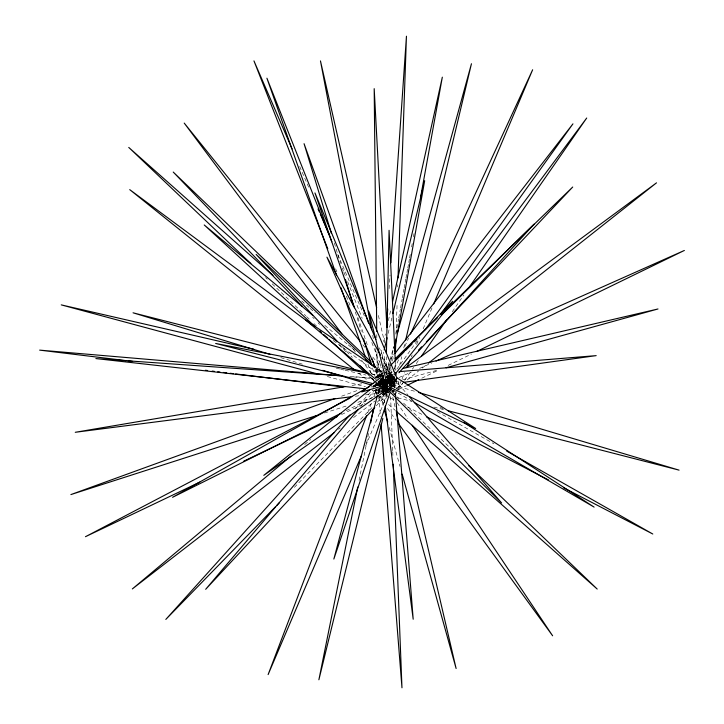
<?xml version="1.0" encoding="UTF-8"?>
<svg xmlns="http://www.w3.org/2000/svg" width="724" height="724" viewBox="0 0 724 724"><rect width="100%" height="100%" fill="white"/><g stroke="black" fill="none" stroke-linecap="round" stroke-linejoin="round"><path stroke-width="0.54" stroke-dasharray="3.62 2.71" d="M385.992 372.525L386.335 356.724M388.987 382.887L389.041 380.824L387.15 376.498M394.182 387.458L394.571 376.163M394.806 369.385L395.051 362.606M396.037 334.37L397.141 302.75M397.693 286.939L397.775 284.677M387.729 390.29L387.811 388.173M375.267 389.449L387.259 392.68L387.503 391.485M381.421 378.625L390.227 380.652L389.195 385.132M387.385 390.707L382.145 390.082L382.462 385.575M382.534 384.453L383.231 374.308M383.774 366.416L384.625 354.018M389.114 288.65L390.046 275.129M389.494 385.865L389.458 379.982L380.453 379.213M379.548 389.06L379.53 392.517M385.865 384.67L384.878 388.797L382.543 392.363M389.087 389.023L389.422 386.67M384.344 381.222L383.992 383.476L384.933 387.865L387.476 389.992L382.091 388.354M390.987 386.77L391.132 382.182L389.25 378.652L387.856 378M390.987 386.39L391.105 385.693C388.444 382.643 383.874 380.353 379.801 380.996L380.453 382.688L381.964 383.838L386.245 385.901M393.521 386.544C394.462 382.426 390.797 378.254 386.887 377.403M393.956 386.833L394.182 385.575C393.232 382.055 390.001 379.494 386.598 378.489M388.526 383.394L391.114 368.914M392.498 361.122L393.693 354.443M387.114 382.281L390.118 365.638M390.924 361.195L393.539 346.778M395.947 333.456L396.752 329.022M396.951 327.909L398.553 319.04M398.761 317.927L400.363 309.048M400.562 307.944L402.173 299.066M402.372 297.953L403.178 293.519M403.377 292.406L403.974 289.084M404.182 287.971L404.978 283.537M405.187 282.423L405.784 279.093M405.983 277.989L406.788 273.545M406.988 272.441L407.594 269.111M407.793 267.998L408.598 263.563M408.798 262.45L409.395 259.129M409.603 258.016L410.399 253.581M411.612 246.92L412.209 243.59M413.413 236.938L414.019 233.608M381.693 370.57L376.154 377.72L376.498 380.046M382.724 385.72L384.109 386.064L384.951 385.747L385.123 384.815L381.883 380.109M390.96 390.019L394.155 379.901L392.028 376.987L387.512 375.765M388.372 383.403L389.458 379.982M359.086 480.401L368.914 431.667M376.281 395.114L377.403 389.575M378.29 385.15L378.96 381.82L381.548 380.797L388.317 382.299L389.476 382.978L389.992 385.177M386.507 385.602L385.268 387.069L383.476 387.24M375.177 380.163L379.331 361.43M381.041 353.719L382.263 348.208M383.729 341.601L385.43 333.882M388.363 320.66L391.051 308.542M385.385 381.132L384.1 384.616M391.946 391.675L393.322 391.865L394.1 388.571M394.363 387.476L396.978 376.498M399.594 365.52L401.684 356.742M403.775 347.963L405.078 342.479M377.376 378.453L380.797 364.172M381.847 359.783L383.684 352.09M388.154 333.411L391.829 318.035M385.82 380.399L385.711 386.589L387.186 390.688M396.164 379.349L396.327 382.743L394.634 385.964L390.86 386.29L388.869 385.231M377.973 393.503L379.43 388.055M379.72 386.969L381.747 379.349M385.874 390.254L382.028 389.123L384.716 379.322L388.381 382.055L391.123 385.53M386.516 372.797L389.802 360.824M390.1 359.738L393.693 346.678M390.227 380.652L389.06 385.096L389.72 384.001M387.259 392.68L387.476 391.919M383.756 369.765L376.453 376.824L376.281 380.01M382.2 384.163L384.182 380.019M390.082 385.792C391.856 382.191 389.648 378.408 386.372 376.643M378.724 377.638C379.611 370.959 387.621 372.969 392.299 372.181M385.983 380.634L384.001 384.453M384.761 402.834L381.81 380.408L383.702 377.892M385.756 377.068L390.562 376.887L393.919 378.634L394.372 379.946L393.865 381.286L392.48 382.453L388.019 383.63M367.747 412.68L371.367 403.178M373.774 396.833L376.589 389.449M378.2 385.222L379.801 380.996M383.738 378.634L383.114 380.263L383.403 382.073L385.774 384.679M382.399 384.842L383.222 382.752L386.272 380.507L389.584 381.783L391.213 385.82M390.218 390.254L391.041 388.164M379.91 388.164L379.168 390.001L379.34 392.29L389.358 397.485M393.494 394.046L395.449 394.48L397.214 390.317M397.648 389.277L401.612 379.91M402.046 378.869L404.689 372.625M411.286 357.013L412.164 354.932M416.562 344.524L419.639 337.239M423.151 328.913L431.947 308.098M365.711 445.694L388.326 392.634M388.77 391.594L390.1 388.471M386.254 382.308L385.132 380.381L385.602 383.82L383.811 380.408L384.037 379.15L378.923 385.186M391.349 386.01C393.376 382.779 390.987 378.643 387.829 377.213M378.2 385.937C379.611 381.847 385.032 379.747 388.924 381.485L389.983 382.643L390.155 384.163L389.422 385.82M387.639 391.349L384.951 389.349L387.313 384.227M387.783 383.204L393.937 369.883M394.417 368.86L398.671 359.638M404.825 346.325L408.617 338.135M379.937 376.435L380.679 374.86L384.697 370.914M381.847 384.761L385.711 379.991M389.141 384.643L390.164 381.376L389.838 379.928L386.58 376.806M375.973 389.974L375.557 392.055L384.842 404.834M385.838 381.584L384.037 380.308L383.72 380.942L384.453 384.29L386.571 388.616M382.924 387.15L381.675 391.603M389.186 383.946L389.829 382.761L388.752 362.471M381.05 379.322L383.747 375.548M376.643 389.286L375.448 392.39L375.964 393.322L385.249 401.539M382.344 387.612L384.136 387.277L386.797 384.127M379.991 375.503L381.901 373.403L391.802 371.095M385.557 386.761L381.503 391.756M383.901 376.163L382.091 380.471L382.353 382.489L383.376 383.992L385.403 384.969M388.363 383.829L391.449 380.154L395.576 379.141L397.25 379.901L398.318 381.394L398.607 383.385L396.797 387.648M377.494 385.141C380.272 381.186 387.928 380.172 390.915 384.471L390.915 385.458M389.041 382.869L390.272 380.951L390.652 378.942L390.146 377.15L388.815 375.856L384.589 375.412M394.996 394.245L397.567 390.535M398.209 389.612L404.001 381.267M404.644 380.344L411.721 370.145M412.363 369.222L413.657 367.367M416.228 363.656L418.798 359.946M452.256 311.745L463.831 295.066M383.286 386.462L384.688 384.471M387.25 387.955L384.788 390.915L382.272 392.164L376.118 387.222M384.951 385.747L393.53 373.801M396.824 369.204L417.277 340.714M382.145 390.082L387.304 390.127L385.268 388.381L387.964 384.761M388.634 383.856L394.028 376.625M380.462 385.503L385.195 391.838L388.417 388.679M386.254 373.774L394.761 384.326L391.539 387.494M393.069 386.562L394.797 383.177L394.716 381.195L381.702 357.385M384.471 366.996L387.928 362.525M390.707 358.95L393.476 355.375M385.693 386.055L387.793 383.412M388.489 382.525L393.367 376.344M381.964 388.281L386.064 392.182L386.616 391.494M386.833 376.507L394.426 383.24L392.761 385.204M381.349 384.897L382.607 383.34L384.924 382.417L415.205 391.449M360.642 406.716L374.534 390.354M355.222 409.087L372.579 389.82M386.326 377.412L387.539 376.082L389.286 375.494L391.313 375.747L394.399 377.946M387.729 390.227L389.213 388.571M389.005 383.63L394.318 377.783M383.249 376.933L382.037 378.254L381.738 379.819L382.372 381.394L385.268 383.331M393.856 381.467L392.652 382.788L389.168 383.856M389.63 388.634L391.277 386.851M376.281 405.838L388.58 392.616M389.349 391.793L391.657 389.313M386.761 383.693L384.435 386.154L384.607 382.969L382.344 378.923L375.593 386.462L372.38 385.412M387.539 382.869L393.738 376.317M390.86 386.797L394.426 383.24M382.724 373.53L379.584 376.779L381.141 375.557L382.933 375.231M385.874 370.281L389.802 366.217M381.693 376.308L382.824 375.141M294.378 487.361L373.249 406.336M377.195 402.291L387.449 391.756M388.073 390.272L386.145 392.191M385.494 370.127L390.317 365.394M383.195 379.34L380.788 382.679L380.896 384.372L379.801 381.177M390.417 385.068L392.01 383.494L392.716 380.037L379.322 347.81M384.571 368.987L389.431 364.281M372.317 390.535L388.317 392.146M389.05 383.729L390.842 382.1L392.652 377.792L391.376 374.272L389.738 373.503L387.747 373.593M382.498 384.462L383.955 383.168L386.118 382.634M387.34 387.25L385.611 388.725L382.444 389.557L379.132 386.344M382.815 392.48L392.96 385.412L394.399 384.209L395.023 382.571C394.879 377.982 389.014 375.638 385.168 377.421M304.668 444.599L310.732 439.522M373.077 387.295L383.476 378.598L383.729 380.281L385.611 383.249M389.204 385.602L390.118 384.046C386.734 381.72 381.34 381.702 377.964 384.046L378.236 388.227M372.86 387.358L383.412 378.842M392.082 391.91L395.63 389.096M396.517 388.399L402.734 383.485M407.169 379.982L418.707 370.86M422.255 368.054L426.689 364.543M383.928 377.068L382.516 378.172C380.489 381.403 382.878 385.539 386.037 386.969L381.666 385.856M338.425 429.314L340.208 427.938M353.593 417.567L375.005 400.987M378.571 398.227L387.494 391.313M381.403 391.838L385.132 387.512L384.86 385.15L383.666 384.833M383.412 384.299L396.164 374.896M386.218 382.842L388.725 381.593L389.349 383.439M387.503 387.141L386.091 388.136L381.865 388.037M385.964 382.743C388.526 381.077 391.005 377.883 390.01 374.67L387.467 373.62M392.073 385.802L394.761 384.326M382.227 385.313L383.286 390.87L389.141 388.996M380.679 374.86L382.001 374.009M381.421 385.322L383.892 391.621L386.734 390.363M382.127 356.977L395.123 387.005L393.956 387.548M376.453 376.824L378.969 376.38M387.087 386.363L380.752 389.078L377.249 389.231M386.444 382.67L389.521 380.091L390.833 376.163L390.254 374.579L388.915 373.593L384.897 373.901M387.883 387.358L383.439 389.204L379.43 388.616M378.498 381.521L383.421 378.752M386.39 391.385L385.195 391.838M381.503 377.738L383.503 376.67M389.023 384.734L391.684 382.471L392.137 380.679L390.281 377.457L386.571 374.932M371.014 387.132L384.037 380.308M346.144 410.698L375.412 396.1M382.471 392.571L390.544 388.544M392.399 392.517L394.426 391.53M398.481 389.557L406.589 385.611M421.802 378.218L438.02 370.326M448.156 365.394L471.478 354.045M341.601 414.499L365.068 403.295M382.417 395.023L388.544 392.1M383.476 384.48L397.901 378.055M398.933 377.593L411.295 372.082M419.54 368.416L431.911 362.905M388.851 391.774L387.168 392.489L385.412 392.29L379.24 386.272M382.344 376.344L383.838 375.729M388.833 389.494L390.299 388.888M386.019 390.815L383.892 391.621M376.154 377.72L378.381 377.747M387.512 386.136L383.811 387.213M341.601 396.2L359.647 389.639M374.507 384.236L385.132 380.381M394.435 387.25L395.123 387.005M385.34 383.186L381.946 383.657L380.625 381.231M324.524 413.024L347.086 405.766M357.837 402.309L372.887 397.467M382.553 394.363L387.928 392.634M390.942 386.019L392.96 385.412M381.955 384.725L384.272 384.046M384.109 384.969L387.376 384.064M388.462 383.756L398.245 381.041M402.589 379.838L437.368 370.19M385.747 383.087L381.729 383.385L380.399 382.408L379.81 380.824M386.996 389.693L383.792 389.639L380.462 386.589M389.096 390.064L391.331 389.512M388.263 386.2L383.657 386.562M378.851 393.295L375.964 393.322M387.069 379.304L388.127 379.104L389.186 379.847L390.77 385.132M352.045 385.449L362.045 383.756M379.829 380.743L384.281 379.991M386.869 390.535L383.286 390.87M383.304 378.779L382.39 378.923L382.652 381.096L385.394 384.571M383.666 385.114L388.136 384.498M389.259 384.344L400.444 382.788M387.503 386.173L383.666 386.48M355.366 396.227L358.733 395.793M365.457 394.924L378.896 393.195M380.019 393.051L387.865 392.037M383.403 385.458L384.915 385.34M382.028 389.123L387.286 390.182M381.557 379.376L383.992 379.258M386.996 384.67L385.005 384.761L383.376 383.992M383.928 385.548L385.557 385.476M390.86 390.272L392.897 390.182M387.431 379.186L389.838 379.928M392.345 390.942L393.621 390.933M388.462 389.376L386.435 389.304L383.521 386.887M384.951 389.349L386.906 389.774M349.764 376.408L371.204 377.919M381.358 378.634L383.62 378.788M384.743 378.869L388.127 379.104M387.72 377.675L391.702 378.67L392.716 380.037M353.457 376.905L372.579 378.543M375.629 389.955L386.869 391.222M386.67 376.335L390.281 377.457M385.186 385.43L381.575 384.299L378.136 381.385M379.34 392.29L380.236 392.399M392.281 390.526L393.584 390.707M371.43 373.928L383.575 376.299M381.901 373.403L383.068 373.656M383.756 385.847L386.136 386.372M336.316 368.235L339.61 368.996M340.714 369.249L344.018 370.009M345.113 370.263L366.018 375.077M375.919 377.358L380.326 378.371M371.448 373.801L383.485 376.878M375.113 384.182L380.58 385.575M382.417 393.847L386.797 394.978M397.748 397.793L411.974 401.449M433.866 407.078L443.722 409.612M327.284 376.534L365.448 386.806M379.783 381.874L385.774 384.544M391.394 391.241L393.322 391.865M280.749 357.611L304.46 364.806M387.458 378.335L388.978 378.815M385.63 383.458L382.263 381.711L381.81 380.408M387.648 395.413L384.426 392.643L382.109 388.897M384.906 385.421L385.892 385.82L388.399 389.575M375.557 392.055L378.172 392.308L382.281 390.589L385.476 387.901L385.892 385.82M386.363 379.629L388.299 380.426L389.829 382.761M385.231 385.295L383.421 384.426L380.525 380.743M382.86 379.331L386.797 381.973M390.363 398.001L396.372 401.114M407.386 406.825L423.413 415.133M385.268 388.381L387.15 389.566M389.06 384.299L394.942 387.639M395.928 388.2L400.825 390.978M437.106 411.567L493.967 443.848M381.946 383.657L387.82 387.069M392.707 389.91L412.255 401.286M392.761 392.48L395.449 394.48M391.376 374.272L393.268 375.484M389.005 373.765L394.68 377.457M440.047 406.951L443.83 409.404M378.218 369.267L382.86 372.417M375.24 384.317L376.779 385.403M333.293 340.506L383.277 377.548M386.915 380.245L388.725 381.593M381.005 384.77L377.638 381.702M377.973 384.851L378.905 385.593M358.516 373.113L368.19 380.878M373.475 385.114L375.231 386.516M324.786 325.366L347.339 344.144M348.208 344.868L350.814 347.031M351.683 347.755L355.149 350.642M377.702 369.421L382.906 373.756M388.634 404.535L395.385 410.508M301.646 300.894L309.238 307.628M310.08 308.379L315.139 312.868M382.616 372.76L378.399 369.014L382.507 372.896M377.593 383.331L378.806 384.426M369.656 376.679L379.638 385.829M380.218 385.648L377.168 382.073M265.599 277.6L267.237 279.156M272.152 283.835L305.754 315.791M306.578 316.569L310.668 320.47M313.954 323.592L316.406 325.927M378.688 385.168L369.674 376.589L373.656 380.643M376.561 369.349L383.883 376.344M387.141 379.448L389.584 381.783M384.86 385.15L388.924 389.06M393.811 393.747L396.245 396.091M397.06 396.87L398.689 398.435M403.567 403.123L408.454 407.811M409.268 408.589L459.704 457.025M380.697 384.906L379.358 383.602L378.851 381.82M380.399 382.408L387.575 389.539M385.44 379.829L387.955 382.625M312.587 317.085L314.153 318.714M318.062 322.786L319.628 324.415M339.203 344.787L347.031 352.941M376.788 383.901L378.353 385.53M381.575 384.299L379.72 381.077L381.005 384.272M342.307 346.706L352.307 357.421M371.548 378.028L378.471 385.449M384.924 382.417L385.63 383.186M387.376 379.765L389.774 384.924M390.254 374.579L407.947 394.987M382.661 388.345L383.792 389.639M379.883 383.919L378.96 381.82M362.86 344.751L364.987 347.384M372.779 357.059L381.286 367.62M353.393 349.303L355.421 352.018M361.511 360.163L372.344 374.643M377.756 381.883L379.783 384.598M387.494 408.49L396.118 420.354M388.118 388.019L389.186 389.512M388.471 383.258L389.829 385.186M397.177 402.734L407.829 418.707M383.856 391.213L382.227 387.186M376.833 383.566L377.928 385.394M394.716 381.195L393.82 379.657L392.245 378.788C387.811 378.046 383.204 382.399 383.964 386.887L387.802 393.802M386.933 390.607L385.295 384.516L386.154 380.399L386.743 382.598M385.403 383.53L384.182 380.236M394.951 378.507L396.327 382.743M386.154 381.448L386.869 382.842M379.765 384.127L378.625 380.824M383.91 386.806L386.299 392.652L386.317 395.476L383.946 391.802L382.462 387.765M379.973 382.073L380.788 383.892M376.263 369.385L379.439 376.589M379.892 377.62L383.964 386.887M379.168 385.53L378.1 381.847M299.664 166.475L308.632 187.181M337.764 254.477L364.652 316.596M342.235 268.025L343.484 271.174M343.9 272.224L345.982 277.464M347.647 281.663L362.217 318.37M371.792 342.488L380.942 365.566M386.77 380.245L387.602 382.344M335.628 268.767L336.868 271.925M346.353 296.071L350.479 306.569M375.231 369.566L378.118 376.914M383.874 365.647L389.983 382.643M367.946 364.235L371.331 373.801M373.204 379.114L375.837 386.562M386.281 386.082L387.087 388.381M357.819 317.356L367.711 346.081M375.765 369.484L378.335 376.923M387.793 391.793L388.001 392.444M334.316 242.92L340.561 263.409M355.357 311.954L361.276 331.366M372.453 368.045L375.738 378.833M377.059 383.15L377.711 385.304M378.335 388.336L380.145 394.852M380.453 395.938L383.765 407.884M389.195 427.432L400.046 466.528M392.797 397.186L395.376 408.236M378.399 315.465L384.67 343.013M389.684 365.05L394.698 387.087M372.706 335.321L373.34 338.651M375.249 348.651L382.019 384.2M387.096 380.191L387.259 381.792M378.326 389.358L378.86 396.109M378.951 397.241L380.471 416.381M394.372 379.946L394.987 387.811M395.34 392.299L395.612 395.675M395.358 362.416L395.738 370.317M390.598 396.471L392.716 450.672M392.761 451.794L392.933 456.31M376.779 334.687L376.815 338.072M376.96 351.62L377.113 366.29M377.123 367.421L377.24 378.706"/><path stroke-width="1.09" d="M386.408 353.339L389.078 230.295L395.304 361.285M395.404 352.443L395.874 338.886M398.01 277.898L406.454 36.2L390.897 262.731M386.562 325.845L387.72 308.94M394.29 351.095L424.68 180.719L392.879 313.637M420.644 196.991L442.328 77.169L392.517 301.935M357.747 487.053L318.877 679.782L382.851 418.4M370.697 422.807L373.602 408.408M386.897 327.275L387.63 323.972M405.603 340.28L471.451 63.739L397.576 332.533M384.209 349.891L387.105 337.809M377.394 395.684L333.845 559.055L390.236 392.164M366.543 415.848L268.115 674.596L361.267 456.102M406.888 367.421L410.399 359.095M433.703 303.935L532.638 69.766L410.508 334.036M421.377 356.244L446.464 320.089M469.623 286.722L586.712 118.021L440.518 314.234M425.187 329.692L572.946 123.849L394.861 353.584M394.77 374.57L452.681 301.247L390.589 365.403M358.452 409.295L205.67 589.309L374.742 407.494M349.936 414.961L165.814 619.427L275.446 506.809M398.87 372.779L534.022 224.159L441.694 314.895M418.526 350.099L421.63 346.814M426.282 341.9L572.72 187.027L444.581 310.94M277.021 505.189L279.392 502.755M395.938 359.864L403.965 351.982M405.567 350.398L411.992 344.09M414.399 341.719L416.807 339.357M395.114 358.787L437.287 317.999M290.813 456.201L132.347 588.92L333.963 432.771M370.217 389.485L263.789 475.351L381.892 393.123M428.463 363.14L656.514 182.837L406.173 367.511M380.553 377.702L361.728 391.956L382.806 385.937M369.629 386.507L172.547 497.316L341.094 413.223M349.973 398.146L85.459 536.701L199.752 482.175M407.603 385.123L418.762 379.693M476.546 351.574L684.361 250.459L436.029 361.068M243.635 461.233L337.52 416.445M335.23 398.517L70.889 494.583L315.926 415.784M446.065 367.774L658.007 308.967L402.797 368.525M345.375 386.58L75.26 432.291L352.009 396.652M403.802 382.326L596.187 355.629L399.06 371.629M341.873 375.856L95.885 358.579L365.52 388.824M339.963 375.756L39.639 350.126L125.885 360.606M128.13 360.878L132.61 361.421M205.417 370.263L207.661 370.534M212.141 371.077L214.376 371.349M217.743 371.756L219.978 372.027M223.336 372.444L226.703 372.851M230.06 373.258L233.418 373.665M235.662 373.937L343.194 386.996M367.005 373.059L215.652 343.447L372.932 383.62M253.789 349.23L61.241 304.876L316.379 373.593M364.887 372.118L133.044 312.804L269.962 354.344M448.102 410.743L679.076 470.138L418.454 392.408M322.795 370.362L371.303 385.087M388.444 386.444L475.686 428.518L397.06 377.928M426.418 416.689L548.62 480.021M563.652 487.813L652.795 534.013L506.709 451.088M414.219 402.426L594.114 507.108L463.677 422.309M377.285 368.643L305.827 320.144L374.688 378.471M312.388 325.013L129.723 189.634L354.995 370.29M312.65 315.248L204.222 224.965L314.786 326.361M365.557 359.312L371.629 364.362M396.227 411.259L597.21 589.055L468.654 465.623M272.966 275.437L128.745 147.425L250.848 263.563M319.782 330.94L321.438 332.461M323.936 334.75L327.257 337.8M328.922 339.321L365.502 372.869M374.932 367.801L256.115 254.377L336.913 340.932M371.113 361.955L173.226 172.05L302.406 306.496M388.372 390.336L501.596 502.945L409.422 396.689M360 365.665L369.24 375.557M360.018 341.23L184.213 123.08L341.891 333.927M398.77 424.011L552.62 635.79L412.218 425.287M380.616 355.394L326.931 257.156L375.358 367.321M292.053 148.882L253.952 60.879L327.791 248.821M318.044 208.928L319.384 212.032M320.279 214.105L329.248 234.811M397.005 378.29L368.616 311.112L385.919 379.349M375.865 339.493L314.949 192.91L354.516 307.791M331.836 241.807L266.912 78.201L336.398 274.912M368.597 323.166L304.062 143.678L331.357 233.209M340.904 287.672L365.321 356.787M372.1 358.842L375.032 367.349M345.493 279.591L353.71 306.56M363.575 338.923L371.466 364.806M384.372 410.056L387.684 422.002M402.155 474.13L456.12 668.524L396.399 412.635M387.014 383.684L387.566 385.856M376.643 307.745L320.461 60.907L371.647 329.764M385.204 406.191L413.196 619.237L395.693 396.797M381.096 424.264L401.974 687.8L393.241 464.22M386.897 327.538L374.19 88.645L376.742 331.302M395.847 372.579L395.947 374.833"/></g></svg>
